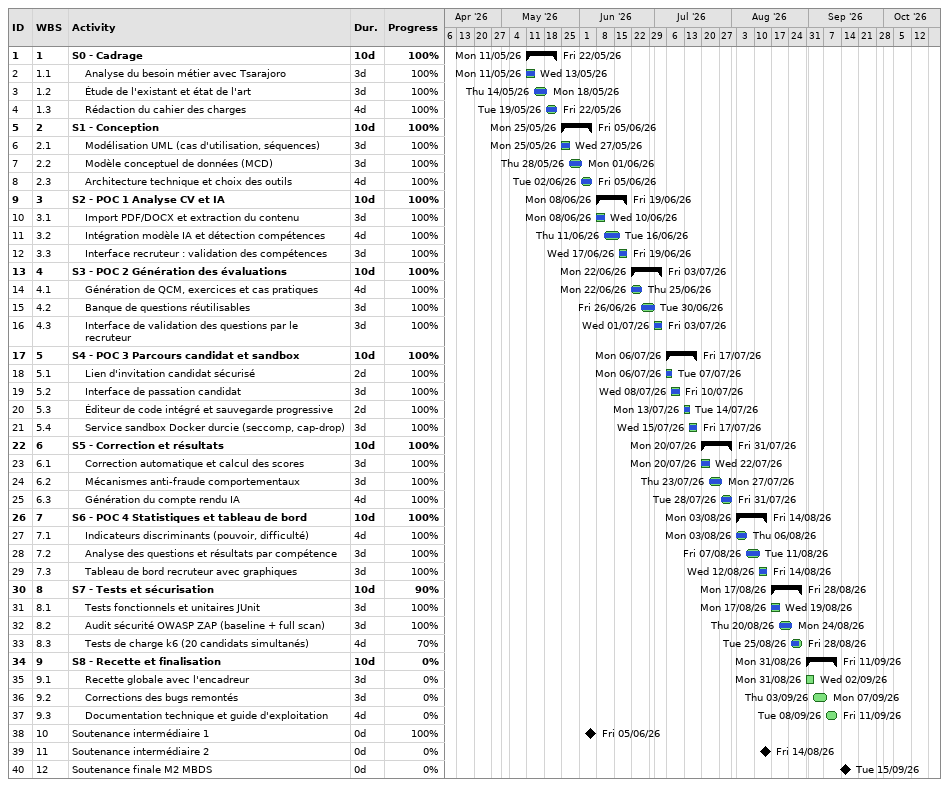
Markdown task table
| ID | WBS | Task | Duration | Start | Finish | % complete |
|---|---|---|---|---|---|---|
| 1 | 1 | **S0 - Cadrage** | 10d | 2026-05-11 | 2026-05-22 | 100 |
| 2 | 1.1 | Analyse du besoin métier avec Tsarajoro | 3d | 2026-05-11 | 2026-05-13 | 100 |
| 3 | 1.2 | Étude de l'existant et état de l'art | 3d | 2026-05-14 | 2026-05-18 | 100 |
| 4 | 1.3 | Rédaction du cahier des charges | 4d | 2026-05-19 | 2026-05-22 | 100 |
| 5 | 2 | **S1 - Conception** | 10d | 2026-05-25 | 2026-06-05 | 100 |
| 6 | 2.1 | Modélisation UML (cas d'utilisation, séquences) | 3d | 2026-05-25 | 2026-05-27 | 100 |
| 7 | 2.2 | Modèle conceptuel de données (MCD) | 3d | 2026-05-28 | 2026-06-01 | 100 |
| 8 | 2.3 | Architecture technique et choix des outils | 4d | 2026-06-02 | 2026-06-05 | 100 |
| 9 | 3 | **S2 - POC 1 Analyse CV et IA** | 10d | 2026-06-08 | 2026-06-19 | 100 |
| 10 | 3.1 | Import PDF/DOCX et extraction du contenu | 3d | 2026-06-08 | 2026-06-10 | 100 |
| 11 | 3.2 | Intégration modèle IA et détection compétences | 4d | 2026-06-11 | 2026-06-16 | 100 |
| 12 | 3.3 | Interface recruteur : validation des compétences | 3d | 2026-06-17 | 2026-06-19 | 100 |
| 13 | 4 | **S3 - POC 2 Génération des évaluations** | 10d | 2026-06-22 | 2026-07-03 | 100 |
| 14 | 4.1 | Génération de QCM, exercices et cas pratiques | 4d | 2026-06-22 | 2026-06-25 | 100 |
| 15 | 4.2 | Banque de questions réutilisables | 3d | 2026-06-26 | 2026-06-30 | 100 |
| 16 | 4.3 | Interface de validation des questions par le recruteur | 3d | 2026-07-01 | 2026-07-03 | 100 |
| 17 | 5 | **S4 - POC 3 Parcours candidat et sandbox** | 10d | 2026-07-06 | 2026-07-17 | 100 |
| 18 | 5.1 | Lien d'invitation candidat sécurisé | 2d | 2026-07-06 | 2026-07-07 | 100 |
| 19 | 5.2 | Interface de passation candidat | 3d | 2026-07-08 | 2026-07-10 | 100 |
| 20 | 5.3 | Éditeur de code intégré et sauvegarde progressive | 2d | 2026-07-13 | 2026-07-14 | 100 |
| 21 | 5.4 | Service sandbox Docker durcie (seccomp, cap-drop) | 3d | 2026-07-15 | 2026-07-17 | 100 |
| 22 | 6 | **S5 - Correction et résultats** | 10d | 2026-07-20 | 2026-07-31 | 100 |
| 23 | 6.1 | Correction automatique et calcul des scores | 3d | 2026-07-20 | 2026-07-22 | 100 |
| 24 | 6.2 | Mécanismes anti-fraude comportementaux | 3d | 2026-07-23 | 2026-07-27 | 100 |
| 25 | 6.3 | Génération du compte rendu IA | 4d | 2026-07-28 | 2026-07-31 | 100 |
| 26 | 7 | **S6 - POC 4 Statistiques et tableau de bord** | 10d | 2026-08-03 | 2026-08-14 | 100 |
| 27 | 7.1 | Indicateurs discriminants (pouvoir, difficulté) | 4d | 2026-08-03 | 2026-08-06 | 100 |
| 28 | 7.2 | Analyse des questions et résultats par compétence | 3d | 2026-08-07 | 2026-08-11 | 100 |
| 29 | 7.3 | Tableau de bord recruteur avec graphiques | 3d | 2026-08-12 | 2026-08-14 | 100 |
| 30 | 8 | **S7 - Tests et sécurisation** | 10d | 2026-08-17 | 2026-08-28 | 90 |
| 31 | 8.1 | Tests fonctionnels et unitaires JUnit | 3d | 2026-08-17 | 2026-08-19 | 100 |
| 32 | 8.2 | Audit sécurité OWASP ZAP (baseline + full scan) | 3d | 2026-08-20 | 2026-08-24 | 100 |
| 33 | 8.3 | Tests de charge k6 (20 candidats simultanés) | 4d | 2026-08-25 | 2026-08-28 | 70 |
| 34 | 9 | **S8 - Recette et finalisation** | 10d | 2026-08-31 | 2026-09-11 | 0 |
| 35 | 9.1 | Recette globale avec l'encadreur | 3d | 2026-08-31 | 2026-09-02 | 0 |
| 36 | 9.2 | Corrections des bugs remontés | 3d | 2026-09-03 | 2026-09-07 | 0 |
| 37 | 9.3 | Documentation technique et guide d'exploitation | 4d | 2026-09-08 | 2026-09-11 | 0 |
| 38 | 10 | Soutenance intermédiaire 1 | 0d | 2026-06-05 | 2026-06-05 | 100 |
| 39 | 11 | Soutenance intermédiaire 2 | 0d | 2026-08-14 | 2026-08-14 | 0 |
| 40 | 12 | Soutenance finale M2 MBDS | 0d | 2026-09-15 | 2026-09-15 | 0 |
